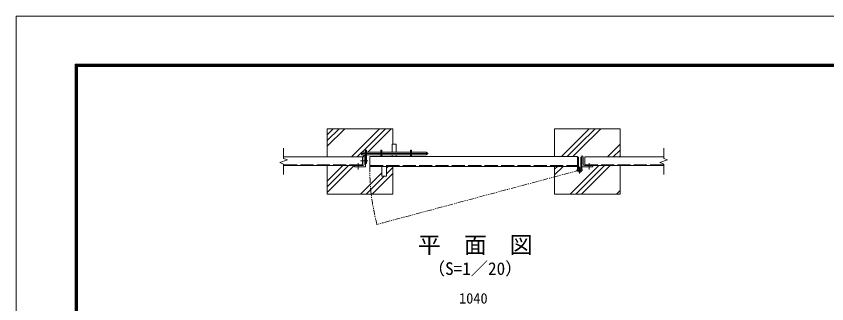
# Model space of a CAD drawing. Units: millimetres at full size; details may follow other scales. Extents: x -4200 to 4200, y -2970 to 2970.
# Drawn here: x -4200 to -491, y 1653 to 2970 of the extents above; entities that cross this region are included whole.
import ezdxf
from ezdxf.enums import TextEntityAlignment as Align

# ---------------------------------------------------------------- set-up
doc = ezdxf.new("R2010")
doc.units = ezdxf.units.MM
doc.header["$LTSCALE"] = 10
for name, pattern in [('DASHED', [7.5, 6, -1.5]), ('USER1', [50.8, 31.75, -6.35, 6.35, -6.35]), ('USER2', [5, 2.5, -0.5, 0.5, -0.5, 0.5, -0.5])]:
    doc.linetypes.add(name, pattern=pattern)
doc.layers.add('0-0_D-TTL-TXT', color=7, linetype='Continuous')
for name, color, linetype, lineweight in [('0-1_D-STR1', 1, 'Continuous', 18), ('0-2_D-BMK', 2, 'USER1', 13), ('0-3_D-STR3', 3, 'Continuous', 13), ('0-4_D-STR4', 7, 'Continuous', 18), ('0-5_D-STR-DIM', 7, 'Continuous', 13), ('0-8_D-DCR-HCH', 7, 'Continuous', 13), ('0-B_D-TTL', 7, 'Continuous', 18)]:
    doc.layers.add(name, color=color, linetype=linetype, lineweight=lineweight)
doc.styles.add('ＭＳ ゴシック', font='')
doc.styles.get('ＭＳ ゴシック').set_extended_font_data('MS Gothic')

msp = doc.modelspace()

# ---------------------------------------------------------------- linework, layer by layer
at = {"layer": '0-1_D-STR1'}
for p, q in [((-2614.55, 2325.85), (-2976.55, 2325.85)), ((-2607.55, 2325.35), (-2607.55, 2292.35)), ((-2581.55, 2327.35), (-1631.55, 2327.35)), ((-2581.55, 2327.35), (-2581.55, 2287.35)), ((-1631.55, 2327.35), (-1631.55, 2287.35)), ((-1605.55, 2325.35), (-1605.55, 2292.35)), ((-1598.55, 2325.85), (-1598.55, 2285.85)), ((-1598.55, 2325.85), (-1236.55, 2325.85)), ((-2614.05, 2285.85), (-2647.05, 2285.85)), ((-2576.55, 2282.35), (-1636.55, 2282.35)), ((-1599.05, 2285.85), (-1566.05, 2285.85)), ((-1598.55, 2285.85), (-1236.55, 2285.85))]:
    msp.add_line(p, q, dxfattribs=at)
at = {"layer": '0-1_D-STR1', "linetype": 'DASHED'}
for p, q in [((-2614.55, 2288.85), (-2976.55, 2288.85)), ((-2581.44, 2286.35), (-1631.65, 2286.35)), ((-1598.55, 2288.85), (-1236.55, 2288.85))]:
    msp.add_line(p, q, dxfattribs=at)
at = {"layer": '0-1_D-STR1'}
for points in [[(-2614.55, 2325.85), (-2614.55, 2285.85), (-2976.55, 2285.85)], [(-2601.55, 2279.85), (-2601.55, 2329.85), (-2603.05, 2329.85)], [(-1611.55, 2279.85), (-1611.55, 2329.85), (-1610.05, 2329.85)], [(-2651.55, 2281.35), (-2651.55, 2279.85), (-2601.55, 2279.85)], [(-1561.55, 2281.35), (-1561.55, 2279.85), (-1611.55, 2279.85)]]:
    msp.add_lwpolyline(points, dxfattribs=at)
for centre, radius, start, end in [((-2603.05, 2325.35), 4.5, 90, 180), ((-1610.05, 2325.35), 4.5, 360, 90), ((-2647.05, 2281.35), 4.5, 90, 180), ((-2614.05, 2292.35), 6.5, 270, 0), ((-1599.05, 2292.35), 6.5, 180, 270), ((-1566.05, 2281.35), 4.5, 360, 90)]:
    msp.add_arc(centre, radius, start, end, dxfattribs=at)
at = {"layer": '0-1_D-STR1', "linetype": 'DASHED'}
for centre, start, end in [((-2576.55, 2287.35), 180, 270), ((-1636.55, 2287.35), 270, 0)]:
    msp.add_arc(centre, 5, start, end, dxfattribs=at)
at = {"layer": '0-2_D-BMK'}
for p, q in [((-2623.39, 2341.35), (-2314.64, 2341.35)), ((-2623.94, 2307.35), (-2591.15, 2307.35)), ((-2634.55, 2297.35), (-2634.55, 2268.35)), ((-1636.41, 2265.15), (-1606.68, 2265.15)), ((-1621.55, 2250.29), (-1621.55, 2280.02)), ((-1578.55, 2297.35), (-1578.55, 2268.35))]:
    msp.add_line(p, q, dxfattribs=at)
at = {"layer": '0-2_D-BMK', "linetype": 'USER2'}
msp.add_line((-1621.55, 2265.15), (-2548.98, 2016.65), dxfattribs=at)
msp.add_arc((-1621.55, 2265.15), 960.15, 178.97356, 195, dxfattribs=at)
at = {"layer": '0-3_D-STR3'}
for p, q in [((-2479.47, 2383.85), (-2479.47, 2347.85)), ((-2479.47, 2383.85), (-2460.47, 2383.85)), ((-2460.47, 2383.85), (-2460.47, 2347.85)), ((-2619.97, 2345.85), (-2617.97, 2347.85)), ((-2619.97, 2345.85), (-2619.97, 2336.85)), ((-2617.97, 2334.85), (-2617.97, 2347.85)), ((-2617.97, 2347.85), (-2601.55, 2347.85)), ((-2601.55, 2356.35), (-2601.55, 2294.85)), ((-2597.05, 2356.35), (-2601.55, 2356.35)), ((-2597.05, 2356.35), (-2597.05, 2294.85)), ((-2597.05, 2347.85), (-2531.55, 2347.85)), ((-2531.55, 2356.85), (-2531.55, 2327.35)), ((-2527.05, 2356.85), (-2531.55, 2356.85)), ((-2527.05, 2327.35), (-2527.05, 2356.85)), ((-2527.05, 2347.85), (-2396.05, 2347.85)), ((-2396.05, 2327.35), (-2396.05, 2356.85)), ((-2396.05, 2356.85), (-2391.55, 2356.85)), ((-2391.55, 2327.35), (-2391.55, 2356.85)), ((-2391.55, 2347.85), (-2321.97, 2347.85)), ((-2321.97, 2347.85), (-2321.97, 2334.85)), ((-2321.97, 2347.85), (-2319.97, 2345.85)), ((-2319.97, 2345.85), (-2319.97, 2336.85)), ((-2619.97, 2336.85), (-2617.97, 2334.85)), ((-2617.97, 2334.85), (-2601.55, 2334.85)), ((-2597.05, 2334.85), (-2531.55, 2334.85)), ((-2527.05, 2334.85), (-2396.05, 2334.85)), ((-2479.47, 2327.35), (-2479.47, 2334.85)), ((-2460.47, 2327.35), (-2460.47, 2334.85)), ((-2391.55, 2334.85), (-2321.97, 2334.85)), ((-2319.97, 2336.85), (-2321.97, 2334.85)), ((-1631.25, 2265.15), (-1631.25, 2324.85)), ((-1626.75, 2324.85), (-1631.25, 2324.85)), ((-1626.75, 2265.15), (-1626.75, 2324.85)), ((-1611.85, 2265.15), (-1611.85, 2324.85)), ((-2597.05, 2294.85), (-2601.55, 2294.85)), ((-2527.55, 2282.35), (-2527.55, 2237.35)), ((-2505.55, 2282.35), (-2505.55, 2237.35)), ((-1626.75, 2273.34), (-1624.33, 2269.54)), ((-2527.55, 2237.35), (-2505.55, 2237.35))]:
    msp.add_line(p, q, dxfattribs=at)
msp.add_lwpolyline([(-1616.35, 2273.34), (-1616.35, 2324.85), (-1611.85, 2324.85)], dxfattribs=at)
for radius in [9.7, 5.2]:
    msp.add_arc((-1621.55, 2265.15), radius, 180, 122.41735, dxfattribs=at)
at = {"layer": '0-4_D-STR4'}
for p, q in [((-2476.55, 2454.85), (-2476.55, 2383.85)), ((-1736.55, 2454.85), (-1736.55, 2327.35))]:
    msp.add_line(p, q, dxfattribs=at)
for points in [[(-2776.55, 2325.85), (-2776.55, 2454.85), (-2476.55, 2454.85)], [(-1436.55, 2325.85), (-1436.55, 2454.85), (-1736.55, 2454.85)], [(-2476.55, 2282.35), (-2476.55, 2154.85), (-2776.55, 2154.85), (-2776.55, 2285.85)], [(-1736.55, 2282.35), (-1736.55, 2154.85), (-1436.55, 2154.85), (-1436.55, 2285.85)]]:
    msp.add_lwpolyline(points, dxfattribs=at)
at = {"layer": '0-5_D-STR-DIM'}
for p, q in [((-2976.55, 2365.85), (-2976.55, 2318.68)), ((-1236.55, 2365.85), (-1236.55, 2318.68)), ((-2994.17, 2299.44), (-2958.93, 2312.27)), ((-2958.93, 2312.27), (-2976.55, 2318.68)), ((-1254.17, 2299.44), (-1218.93, 2312.27)), ((-1218.93, 2312.27), (-1236.55, 2318.68)), ((-2976.55, 2293.03), (-2994.17, 2299.44)), ((-2976.55, 2293.03), (-2976.55, 2245.85)), ((-1236.55, 2293.03), (-1254.17, 2299.44)), ((-1236.55, 2293.03), (-1236.55, 2245.85))]:
    msp.add_line(p, q, dxfattribs=at)
at = {"layer": '0-8_D-DCR-HCH'}
for p, q in [((-2776.55, 2374.35), (-2696.04, 2454.85)), ((-2776.55, 2400.86), (-2722.56, 2454.85)), ((-2776.55, 2427.38), (-2749.07, 2454.85)), ((-2665.94, 2325.85), (-2536.94, 2454.85)), ((-2617.42, 2347.85), (-2510.42, 2454.85)), ((-2586.15, 2352.61), (-2483.91, 2454.85)), ((-1621.98, 2383.95), (-1551.08, 2454.85)), ((-1621.94, 2357.47), (-1524.56, 2454.85)), ((-1678.58, 2327.35), (-1621.98, 2383.95)), ((-1494.46, 2325.85), (-1436.55, 2383.77)), ((-2639.42, 2325.85), (-2619.97, 2345.31)), ((-2590.91, 2347.85), (-2586.15, 2352.61)), ((-1652.06, 2327.35), (-1621.94, 2357.47)), ((-1467.94, 2325.85), (-1436.55, 2357.25)), ((-2614.55, 2324.22), (-2603.91, 2334.85)), ((-1441.43, 2325.85), (-1436.55, 2330.74)), ((-2776.55, 2162.22), (-2652.91, 2285.85)), ((-2776.55, 2188.73), (-2679.42, 2285.85)), ((-2776.55, 2215.25), (-2705.94, 2285.85)), ((-2505.55, 2274.12), (-2497.31, 2282.35)), ((-2505.55, 2247.6), (-2476.55, 2276.6)), ((-1736.55, 2242.87), (-1697.06, 2282.35)), ((-1736.55, 2269.38), (-1723.58, 2282.35)), ((-1665.46, 2154.85), (-1534.46, 2285.85)), ((-1638.94, 2154.85), (-1507.94, 2285.85)), ((-1612.43, 2154.85), (-1481.43, 2285.85)), ((-2624.81, 2154.85), (-2527.55, 2252.12)), ((-2598.29, 2154.85), (-2515.79, 2237.35)), ((-2571.78, 2154.85), (-2476.55, 2250.08)), ((-1453.33, 2154.85), (-1436.55, 2171.64))]:
    msp.add_line(p, q, dxfattribs=at)
msp.add_lwpolyline([(-1705.09, 2327.35), (-1621.72, 2410.72), (-1577.59, 2454.85)], dxfattribs=at)
at = {"layer": '0-B_D-TTL', "color": 2}
msp.add_lwpolyline([(-4200, 2970), (4200, 2970), (4200, -2970), (-4200, -2970)], close=True, dxfattribs=at)
at = {"layer": '0-B_D-TTL'}
for points in [[(-3930, 2750), (3930, 2750), (3930, -2750), (-3930, -2750)], [(-3927.5, 2747.5), (3927.5, 2747.5), (3927.5, -2747.5), (-3927.5, -2747.5)], [(-3925, 2745), (3925, 2745), (3925, -2745), (-3925, -2745)], [(-3922.5, 2742.5), (3922.5, 2742.5), (3922.5, -2742.5), (-3922.5, -2742.5)], [(-3920, 2740), (3920, 2740), (3920, -2740), (-3920, -2740)]]:
    msp.add_lwpolyline(points, close=True, dxfattribs=at)

# ---------------------------------------------------------------- texts
at = {"layer": '0-0_D-TTL-TXT', "style": 'ＭＳ ゴシック'}
for s, height, p in [('平\u3000面\u3000図', 76.98, (-2361.44, 1861.33)), ('（S=1／20）', 57.7, (-2315.96, 1768.13))]:
    msp.add_text(s, height=height, dxfattribs=at).set_placement(p, align=Align.BOTTOM_LEFT)
at = {"layer": '0-5_D-STR-DIM', "style": 'ＭＳ ゴシック'}
msp.add_text('1040', height=48.09, dxfattribs=at).set_placement((-2173.47, 1639.61), align=Align.BOTTOM_LEFT)

doc.saveas('drawing.dxf')
